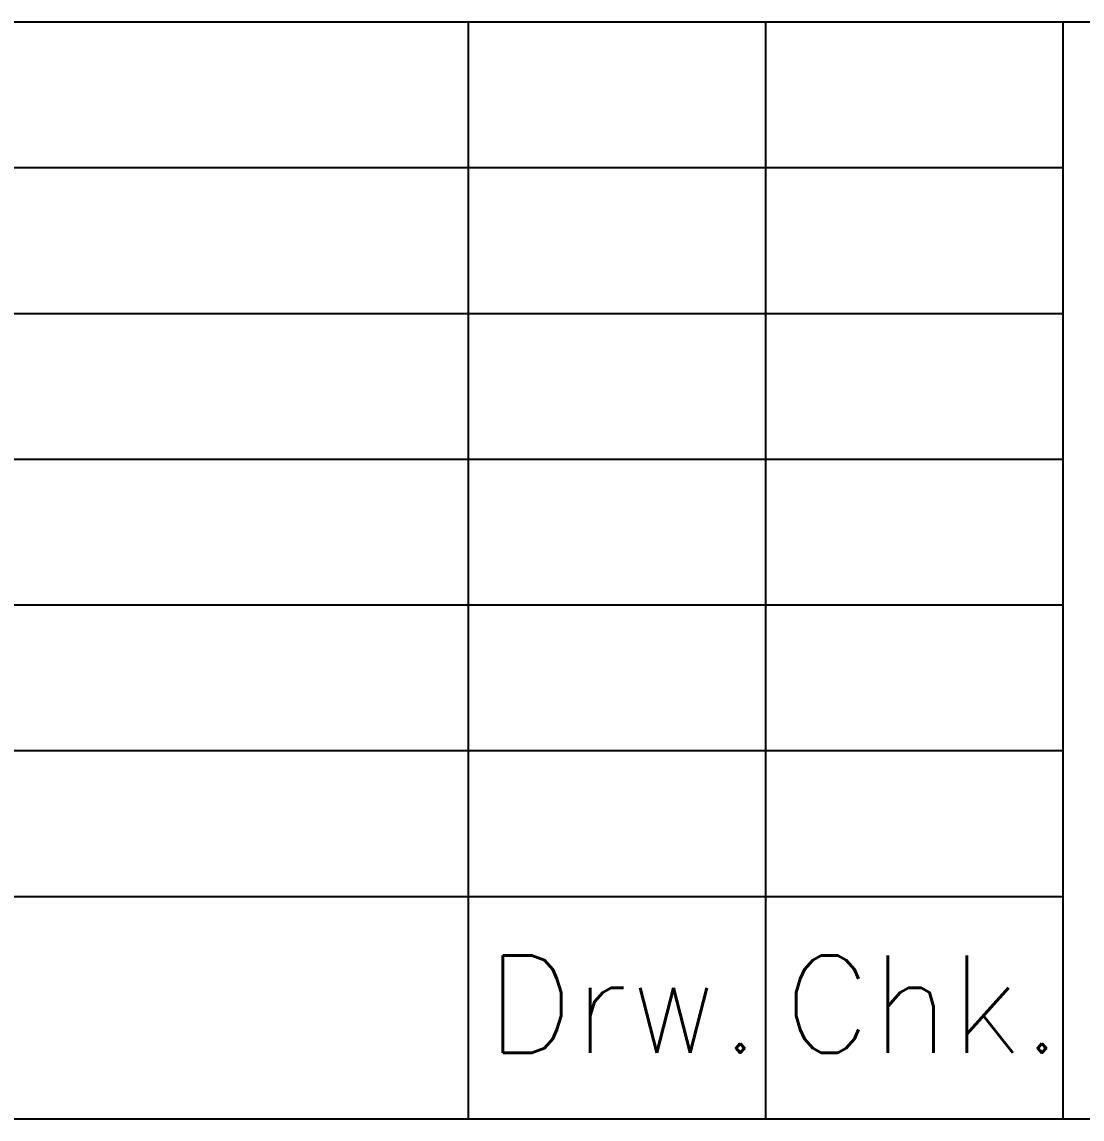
# Model space of a CAD drawing. Extents: x 0 to 428, y 0 to 297.
# Drawn here: x 247.33 to 282.39, y 0 to 36.3 of the extents above; entities that cross this region are included whole.
import ezdxf

# ---------------------------------------------------------------- set-up
doc = ezdxf.new("R2010")
doc.units = 0
doc.header["$MEASUREMENT"] = 0
doc.linetypes.add('CONTIN', pattern=[0])
doc.layers.get('0').update_dxf_attribs({"linetype": 'CONTIN'})
for name, color, linetype in [('1', 7, 'CONTIN'), ('14', 7, 'CONTIN'), ('2', 7, 'CONTIN'), ('22', 7, 'CONTIN')]:
    doc.layers.add(name, color=color, linetype=linetype)
doc.styles.add('SIMPLEX', font='SIMPLEX')

# ---------------------------------------------------------------- blocks, each defined once
blk = doc.blocks.new('CZEBORDR')
at = {"layer": '22'}
blk.add_line((420, 0), (0, 0), dxfattribs=at)
blk = doc.blocks.new('LOGO')
at = {"linetype": 'Continuous'}
for p, q in [((-230.553, 36.299), (0, 36.299)), ((-138.228, 36.299), (0, 36.299)), ((-138.228, 0), (-138.228, 36.299)), ((-138.228, 36.299), (-109.256, 36.299)), ((0, 0), (-230.553, 0)), ((-109.256, 0), (-138.228, 0))]:
    blk.add_line(p, q, dxfattribs=at)
at = {"layer": '14'}
for p, q in [((-230.553, 36.299), (-138.228, 36.299)), ((-157.906, 0), (-157.906, 36.299)), ((-148.067, 0), (-148.067, 36.299)), ((-138.228, 0), (-138.228, 36.299)), ((-230.553, 31.478), (-138.228, 31.478)), ((-230.553, 26.655), (-138.228, 26.655)), ((-230.553, 21.833), (-138.228, 21.833)), ((-230.553, 17.011), (-138.228, 17.011)), ((-230.553, 12.189), (-138.228, 12.189)), ((-230.553, 7.367), (-138.228, 7.367))]:
    blk.add_line(p, q, dxfattribs=at)
at = {"layer": '22'}
blk.add_line((0, 0), (-420, 0), dxfattribs=at)
at = {"layer": '14', "style": 'SIMPLEX'}
for s, p in [('Drw.', (-157.317, 2.195)), ('Chk.', (-147.477, 2.195))]:
    blk.add_text(s, height=3.2148, dxfattribs=at).set_placement(p)

msp = doc.modelspace()

# ---------------------------------------------------------------- block references
at = {"layer": '1'}
msp.add_blockref('CZEBORDR', (0, 0), dxfattribs=at)
at = {"layer": '2'}
msp.add_blockref('LOGO', (420, 0), dxfattribs=at)

doc.saveas('drawing.dxf')
